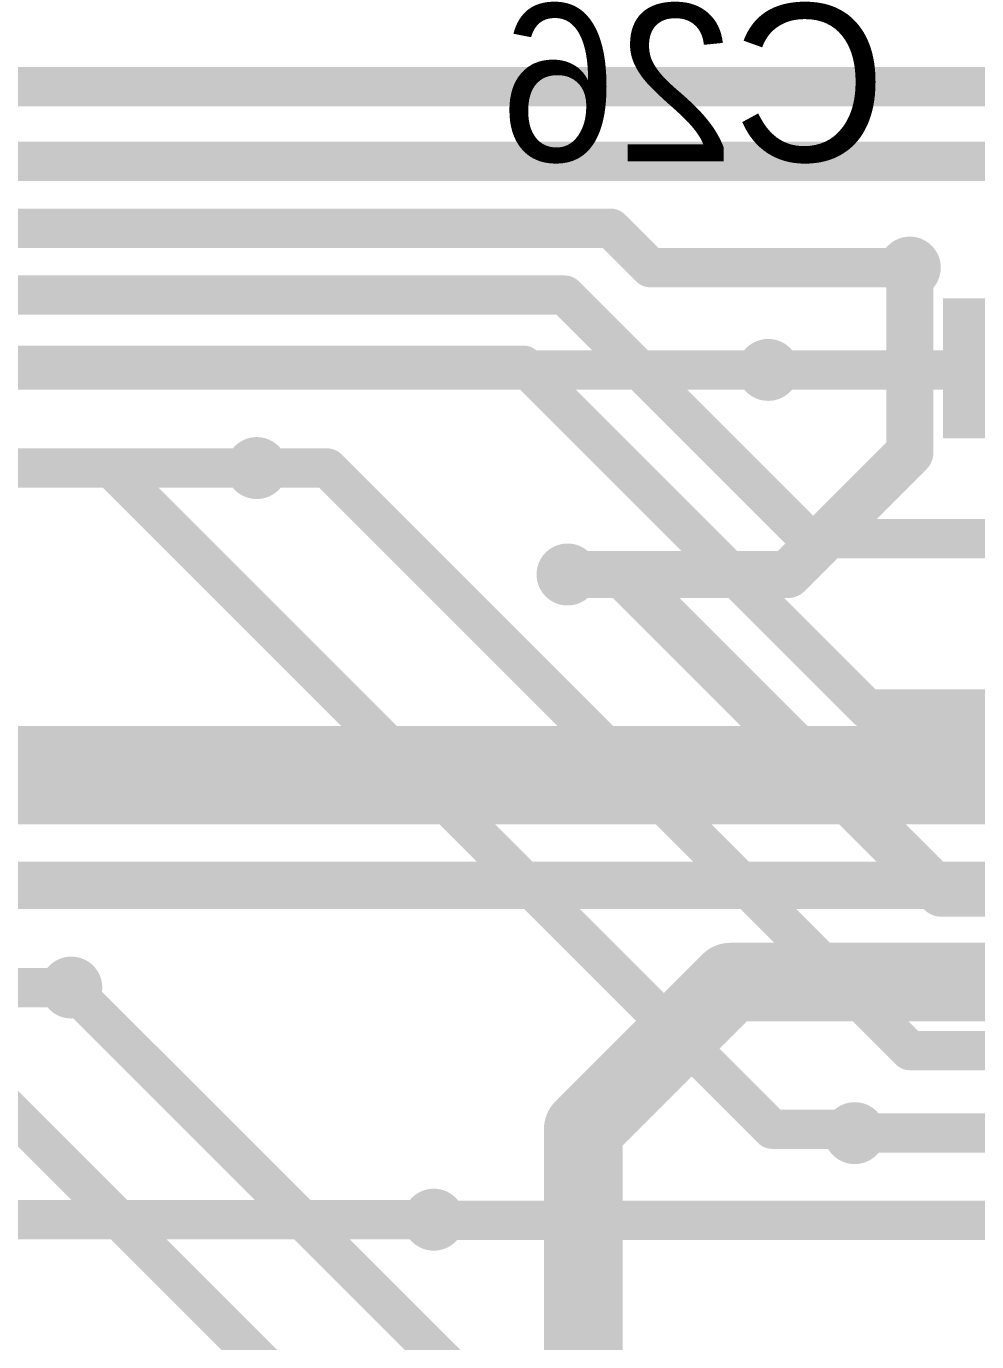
# Model space of a CAD drawing. Header units: millimetres. Extents: x 0.85 to 4.91, y 0.77 to 5.15.
# Drawn here: x 1.4294 to 1.671, y 3.895 to 4.2293 of the extents above; entities that cross this region are included whole.
import ezdxf

# ---------------------------------------------------------------- set-up
doc = ezdxf.new("R2010")
doc.units = ezdxf.units.MM
doc.header["$MEASUREMENT"] = 0
for name, color, linetype in [('BottomLayer', 5, 'Continuous'), ('BottomOverlay', 54, 'Continuous'), ('BottomPaste', 16, 'Continuous'), ('BottomSolder', 6, 'Continuous'), ('MultiLayer', 9, 'Continuous'), ('TopLayer', 1, 'Continuous'), ('ViaHoleLayer', 16, 'Continuous')]:
    doc.layers.add(name, color=color, linetype=linetype)

# ---------------------------------------------------------------- blocks, each defined once
blk = doc.blocks.new('S5P4418_B_8')
at = {"layer": 'BottomLayer'}
blk.add_solid([(-1.04156, 0.96063), (-0.99431, 0.96063), (-1.04156, 0.98819), (-0.99431, 0.98819)], dxfattribs=at)
at = {"layer": 'BottomPaste'}
blk.add_solid([(-1.04156, 0.96063), (-0.99431, 0.96063), (-1.04156, 0.98819), (-0.99431, 0.98819)], dxfattribs=at)
at = {"layer": 'BottomSolder'}
blk.add_solid([(-1.04556, 0.95663), (-0.99031, 0.95663), (-1.04556, 0.99219), (-0.99031, 0.99219)], dxfattribs=at)

msp = doc.modelspace()

# ---------------------------------------------------------------- linework, layer by layer
at = {"layer": 'BottomLayer'}
for points, const_width in [([(1.3255, 4.214), (1.699, 4.214)], 0.01), ([(1.317, 4.195), (1.679, 4.195)], 0.01), ([(1.30996, 4.178), (1.578, 4.178)], 0.01), ([(1.578, 4.178), (1.588, 4.168)], 0.01), ([(1.588, 4.168), (1.654, 4.168)], 0.01), ([(1.30292, 4.161), (1.56631, 4.161)], 0.01), ([(1.56631, 4.161), (1.62821, 4.0991)], 0.01), ([(1.20483, 4.14319), (1.55581, 4.14319)], 0.01), ([(1.55581, 4.14319), (1.6432, 4.0558)], 0.01), ([(1.618, 4.142), (1.68965, 4.142)], 0.01), ([(1.20483, 4.11705), (1.45095, 4.11705)], 0.01), ([(1.45095, 4.11705), (1.619, 3.949)], 0.01), ([(1.488, 4.11705), (1.50595, 4.11705)], 0.01), ([(1.50595, 4.11705), (1.654, 3.969)], 0.01), ([(1.62821, 4.0991), (1.70406, 4.0991)], 0.01), ([(1.567, 4.09), (1.581, 4.09)], 0.012), ([(1.581, 4.09), (1.662, 4.009)], 0.012), ([(1.6432, 4.0558), (1.70406, 4.0558)], 0.01), ([(1.662, 4.009), (1.70057, 4.009)], 0.012), ([(1.44087, 3.98469), (1.44087, 3.985)], 0.01), ([(1.44087, 3.98469), (1.543, 3.88257)], 0.01), ([(1.654, 3.969), (1.70424, 3.969)], 0.01), ([(1.418, 3.961), (1.53974, 3.83926)], 0.01), ([(1.619, 3.949), (1.64, 3.949)], 0.01), ([(1.64, 3.948), (1.64, 3.949)], 0.01), ([(1.533, 3.92587), (1.70406, 3.92587)], 0.01)]:
    msp.add_lwpolyline(points, dxfattribs=dict(at, const_width=const_width))
for points, const_width in [([(1.5755, 4.178, 1), (1.5805, 4.178, 1)], 0.005), ([(1.5755, 4.178, 1), (1.5805, 4.178, 1)], 0.005), ([(1.5855, 4.168, 1), (1.5905, 4.168, 1)], 0.005), ([(1.5855, 4.168, 1), (1.5905, 4.168, 1)], 0.005), ([(1.65006, 4.168, 1), (1.65794, 4.168, 1)], 0.00787), ([(1.6515, 4.168, 1), (1.6565, 4.168, 1)], 0.005), ([(1.56381, 4.161, 1), (1.56881, 4.161, 1)], 0.005), ([(1.56381, 4.161, 1), (1.56881, 4.161, 1)], 0.005), ([(1.61406, 4.142, 1), (1.62194, 4.142, 1)], 0.00787), ([(1.55331, 4.14319, 1), (1.55831, 4.14319, 1)], 0.005), ([(1.55331, 4.14319, 1), (1.55831, 4.14319, 1)], 0.005), ([(1.6155, 4.142, 1), (1.6205, 4.142, 1)], 0.005), ([(1.48406, 4.11705, 1), (1.49194, 4.11705, 1)], 0.00787), ([(1.44845, 4.11705, 1), (1.45345, 4.11705, 1)], 0.005), ([(1.44845, 4.11705, 1), (1.45345, 4.11705, 1)], 0.005), ([(1.4855, 4.11705, 1), (1.4905, 4.11705, 1)], 0.005), ([(1.50345, 4.11705, 1), (1.50845, 4.11705, 1)], 0.005), ([(1.50345, 4.11705, 1), (1.50845, 4.11705, 1)], 0.005), ([(1.62571, 4.0991, 1), (1.63071, 4.0991, 1)], 0.005), ([(1.62571, 4.0991, 1), (1.63071, 4.0991, 1)], 0.005), ([(1.56306, 4.09, 1), (1.57094, 4.09, 1)], 0.00787), ([(1.564, 4.09, 1), (1.57, 4.09, 1)], 0.006), ([(1.578, 4.09, 1), (1.584, 4.09, 1)], 0.006), ([(1.578, 4.09, 1), (1.584, 4.09, 1)], 0.006), ([(1.6407, 4.0558, 1), (1.6457, 4.0558, 1)], 0.005), ([(1.6407, 4.0558, 1), (1.6457, 4.0558, 1)], 0.005), ([(1.659, 4.009, 1), (1.665, 4.009, 1)], 0.006), ([(1.659, 4.009, 1), (1.665, 4.009, 1)], 0.006), ([(1.43694, 3.985, 1), (1.44481, 3.985, 1)], 0.00787), ([(1.43837, 3.985, 1), (1.44337, 3.985, 1)], 0.005), ([(1.43837, 3.98469, 1), (1.44337, 3.98469, 1)], 0.005), ([(1.43837, 3.98469, 1), (1.44337, 3.98469, 1)], 0.005), ([(1.6515, 3.969, 1), (1.6565, 3.969, 1)], 0.005), ([(1.6515, 3.969, 1), (1.6565, 3.969, 1)], 0.005), ([(1.63606, 3.948, 1), (1.64394, 3.948, 1)], 0.00787), ([(1.6165, 3.949, 1), (1.6215, 3.949, 1)], 0.005), ([(1.6165, 3.949, 1), (1.6215, 3.949, 1)], 0.005), ([(1.6375, 3.949, 1), (1.6425, 3.949, 1)], 0.005), ([(1.6375, 3.949, 1), (1.6425, 3.949, 1)], 0.005), ([(1.6375, 3.948, 1), (1.6425, 3.948, 1)], 0.005), ([(1.52906, 3.926, 1), (1.53694, 3.926, 1)], 0.00787), ([(1.5305, 3.92587, 1), (1.5355, 3.92587, 1)], 0.005)]:
    msp.add_lwpolyline(points, format="xyb", close=True, dxfattribs=dict(at, const_width=const_width))
at = {"layer": 'MultiLayer', "const_width": 0.00787}
for points in [[(1.65006, 4.168, 1), (1.65794, 4.168, 1)], [(1.61406, 4.142, 1), (1.62194, 4.142, 1)], [(1.48406, 4.11705, 1), (1.49194, 4.11705, 1)], [(1.56306, 4.09, 1), (1.57094, 4.09, 1)], [(1.43694, 3.985, 1), (1.44481, 3.985, 1)], [(1.63606, 3.948, 1), (1.64394, 3.948, 1)], [(1.52906, 3.926, 1), (1.53694, 3.926, 1)]]:
    msp.add_lwpolyline(points, format="xyb", close=True, dxfattribs=at)
at = {"layer": 'TopLayer'}
for points, const_width in [([(1.65006, 4.168, 1), (1.65794, 4.168, 1)], 0.00787), ([(1.651, 4.167, 1), (1.657, 4.167, 1)], 0.006), ([(1.61406, 4.142, 1), (1.62194, 4.142, 1)], 0.00787), ([(1.6155, 4.142, 1), (1.6205, 4.142, 1)], 0.005), ([(1.651, 4.121, 1), (1.657, 4.121, 1)], 0.006), ([(1.651, 4.121, 1), (1.657, 4.121, 1)], 0.006), ([(1.48406, 4.11705, 1), (1.49194, 4.11705, 1)], 0.00787), ([(1.4855, 4.11705, 1), (1.4905, 4.11705, 1)], 0.005), ([(1.56306, 4.09, 1), (1.57094, 4.09, 1)], 0.00787), ([(1.564, 4.09, 1), (1.57, 4.09, 1)], 0.006), ([(1.62, 4.09, 1), (1.626, 4.09, 1)], 0.006), ([(1.62, 4.09, 1), (1.626, 4.09, 1)], 0.006), ([(1.60338, 3.98638, 1), (1.61338, 3.98638, 1)], 0.01), ([(1.60338, 3.98638, 1), (1.61338, 3.98638, 1)], 0.01), ([(1.43694, 3.985, 1), (1.44481, 3.985, 1)], 0.00787), ([(1.43837, 3.985, 1), (1.44337, 3.985, 1)], 0.005), ([(1.566, 3.949, 1), (1.576, 3.949, 1)], 0.01), ([(1.566, 3.949, 1), (1.576, 3.949, 1)], 0.01), ([(1.63606, 3.948, 1), (1.64394, 3.948, 1)], 0.00787), ([(1.6375, 3.948, 1), (1.6425, 3.948, 1)], 0.005), ([(1.52906, 3.926, 1), (1.53694, 3.926, 1)], 0.00787), ([(1.5305, 3.926, 1), (1.5355, 3.926, 1)], 0.005)]:
    msp.add_lwpolyline(points, format="xyb", close=True, dxfattribs=dict(at, const_width=const_width))
for points, const_width in [([(1.654, 4.121), (1.654, 4.167)], 0.012), ([(1.27608, 4.142), (1.618, 4.142)], 0.01), ([(1.623, 4.09), (1.654, 4.121)], 0.012), ([(1.33427, 4.11705), (1.488, 4.11705)], 0.01), ([(1.567, 4.09), (1.623, 4.09)], 0.012), ([(1.347, 4.039), (1.73, 4.039)], 0.025), ([(1.348, 4.011), (1.706, 4.011)], 0.012), ([(1.571, 3.949), (1.60838, 3.98638)], 0.02), ([(1.60838, 3.98638), (1.68562, 3.98638)], 0.02), ([(1.302, 3.985), (1.44087, 3.985)], 0.01), ([(1.571, 3.738), (1.571, 3.949)], 0.02), ([(1.64, 3.948), (1.684, 3.948)], 0.01), ([(1.30227, 3.926), (1.533, 3.926)], 0.01)]:
    msp.add_lwpolyline(points, dxfattribs=dict(at, const_width=const_width))
at = {"layer": 'ViaHoleLayer', "const_width": 0.00394}
for points in [[(1.65203, 4.168, 1), (1.65597, 4.168, 1)], [(1.61603, 4.142, 1), (1.61997, 4.142, 1)], [(1.48603, 4.11705, 1), (1.48997, 4.11705, 1)], [(1.56503, 4.09, 1), (1.56897, 4.09, 1)], [(1.43891, 3.985, 1), (1.44284, 3.985, 1)], [(1.63803, 3.948, 1), (1.64197, 3.948, 1)], [(1.53103, 3.926, 1), (1.53497, 3.926, 1)]]:
    msp.add_lwpolyline(points, format="xyb", close=True, dxfattribs=at)

# ---------------------------------------------------------------- block references
at = {"rotation": 360}
msp.add_blockref('S5P4418_B_8', (2.708, 3.168), dxfattribs=at)

# ---------------------------------------------------------------- texts
at = {"layer": 'BottomOverlay', "text_generation_flag": 2}
msp.add_text('C26', height=0.04, rotation=360, dxfattribs=at).set_placement((1.648, 4.195))

doc.saveas('drawing.dxf')
